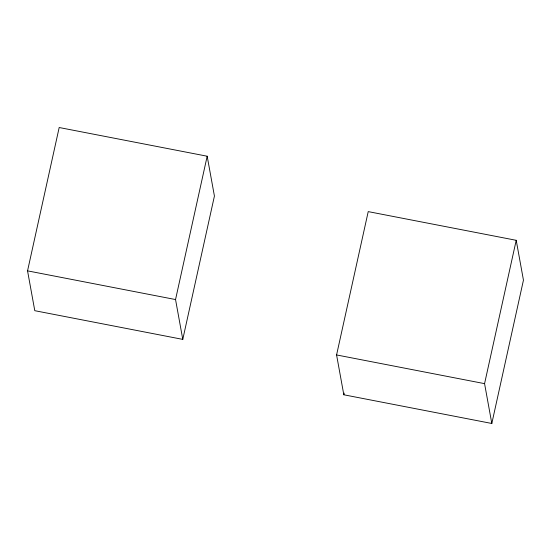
<?xml version="1.0" encoding="UTF-8"?>
<svg xmlns="http://www.w3.org/2000/svg" width="551" height="551" viewBox="0 0 551 551"><rect width="100%" height="100%" fill="white"/><g stroke="black" fill="none" stroke-linecap="round" stroke-linejoin="round"><path stroke-width="0.83" d="M27.55 270.858L59.184 127.522L207.176 156.215L214.422 196.053L182.78 339.388L34.789 310.695L27.55 270.858L175.542 299.551L182.78 339.388M175.542 299.551L207.176 156.215M336.578 354.947L368.22 211.612L516.211 240.305L523.45 280.142L491.816 423.478L343.824 394.785L336.578 354.947L484.57 383.641L491.816 423.478M343.824 394.785L344.189 393.104M484.57 383.641L516.211 240.305"/></g></svg>
